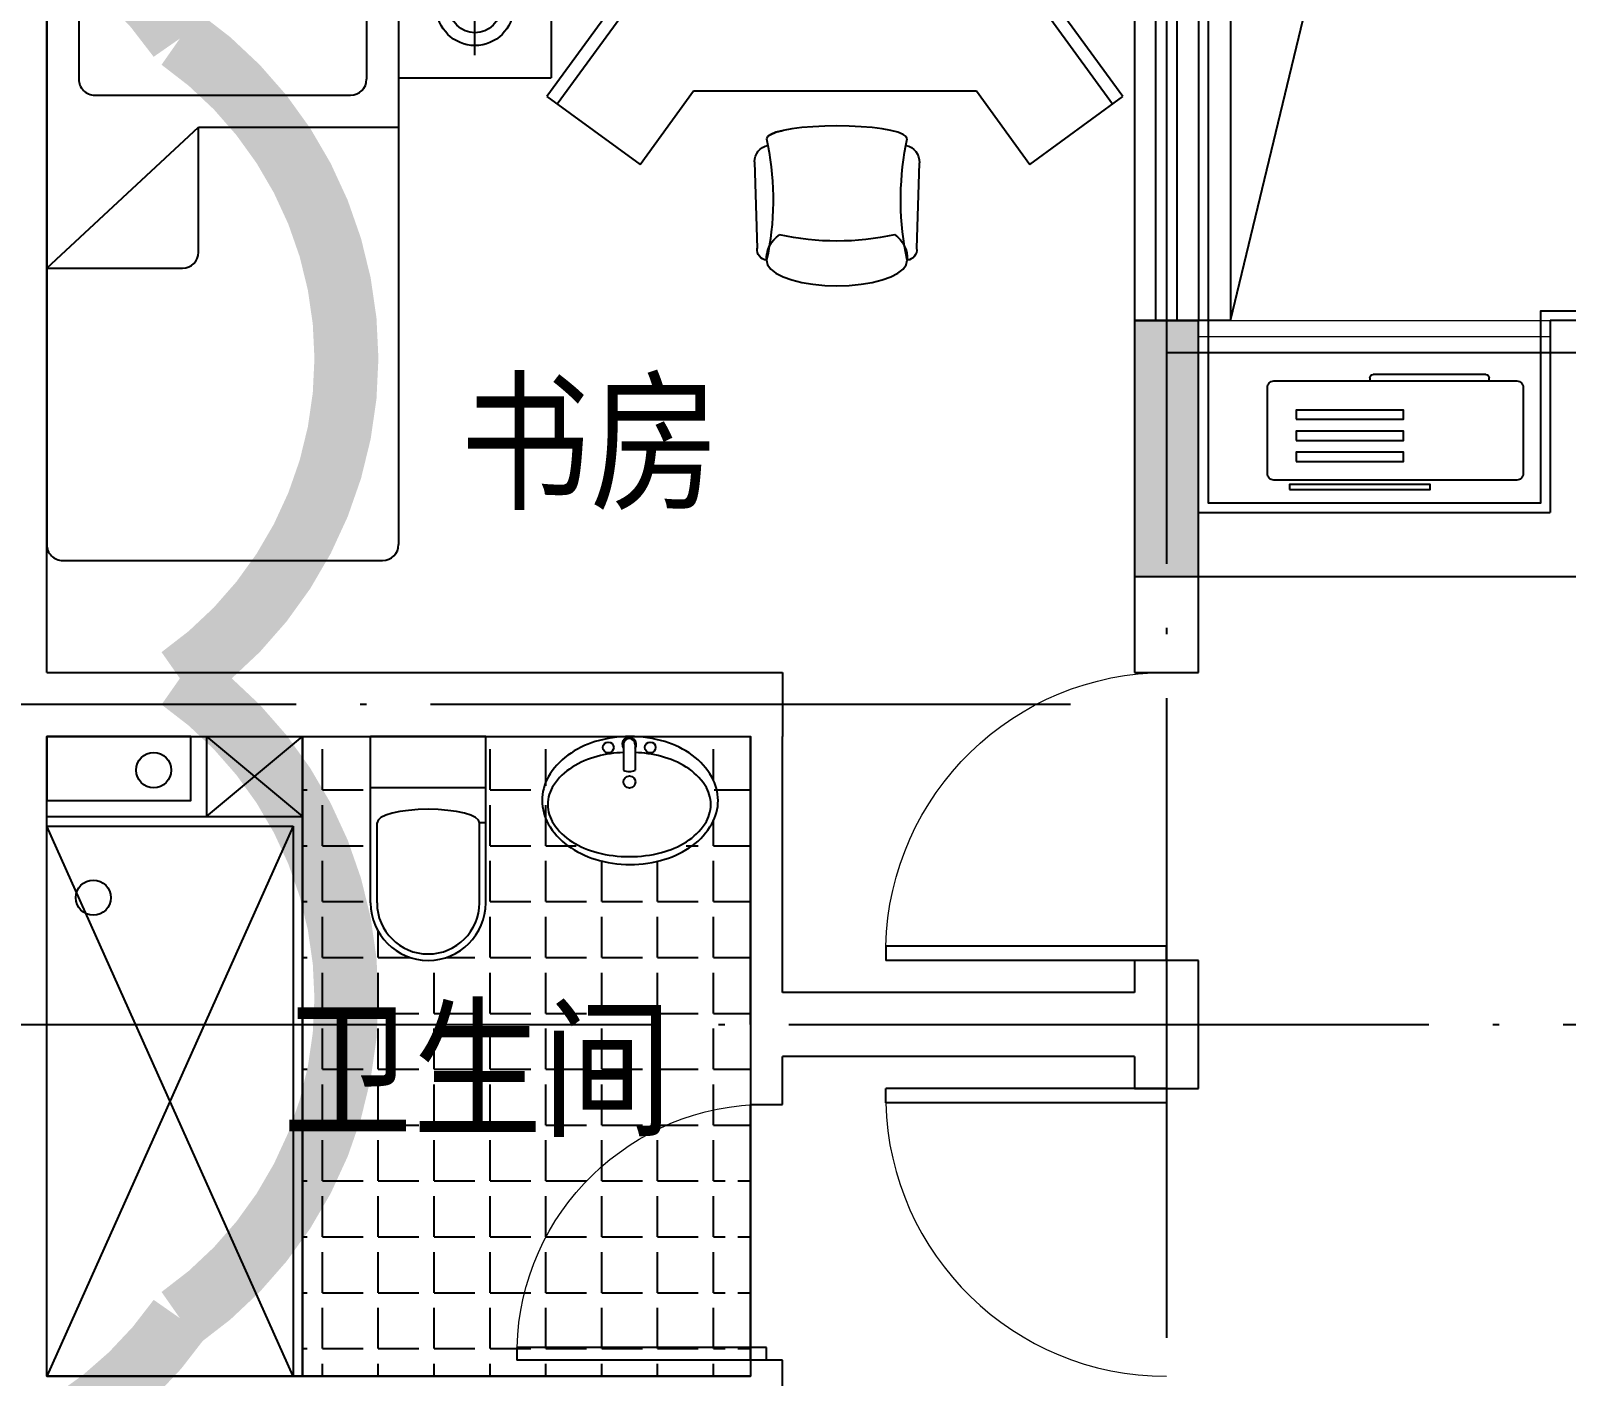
# Model space of a CAD drawing. Extents: x 802298 to 1915382, y -2285475 to -1340051.
# Drawn here: x 1359440 to 1364240, y -2236426 to -2232220 of the extents above; entities that cross this region are included whole.
import ezdxf
from ezdxf.enums import TextEntityAlignment as Align

# ---------------------------------------------------------------- set-up
doc = ezdxf.new("R2010")
doc.units = 0
doc.header["$LTSCALE"] = 1000
doc.header["$MEASUREMENT"] = 0
doc.linetypes.add('DOTE', pattern=[2.42, 2, -0.2, 0.02, -0.2])
doc.layers.get('0').update_dxf_attribs({"linetype": 'CONTINUOUS'})
for name, color, linetype in [('BALCONY', 6, 'CONTINUOUS'), ('DOTE', 1, 'CONTINUOUS'), ('PUB_TEXT', 7, 'CONTINUOUS'), ('WALL', 9, 'CONTINUOUS'), ('WINDOW', 4, 'CONTINUOUS'), ('修改', 6, 'CONTINUOUS'), ('厨卫', 154, 'CONTINUOUS'), ('家具', 33, 'CONTINUOUS'), ('平面填充', 252, 'CONTINUOUS'), ('窗檐', 6, 'CONTINUOUS'), ('结构', 7, 'CONTINUOUS'), ('绿化', 72, 'CONTINUOUS')]:
    doc.layers.add(name, color=color, linetype=linetype)
doc.layers.add('保温', color=150, linetype='CONTINUOUS', lineweight=9)
doc.layers.add('栏杆百叶', color=36, linetype='CONTINUOUS', lineweight=9)
doc.layers.add('面积－户', color=2, linetype='CONTINUOUS', plot=False)
doc.styles.add('黑体', font='SIMHEI.TTF', dxfattribs={"width": 0.8})

# ---------------------------------------------------------------- blocks, each defined once
blk = doc.blocks.new('A$C20CC1F58')
for p, q in [((0, 180), (0, 700)), ((360, 700), (0, 700)), ((360, 180), (360, 700)), ((360, 539.5), (0, 539.5)), ((20, 180), (20, 430)), ((360, 430), (340, 430)), ((340, 180), (340, 430))]:
    blk.add_line(p, q)
blk.add_lwpolyline([(340, 430), (336.9, 438.2), (327.8, 446.1), (313, 453.4), (293.1, 459.8), (268.9, 465.1), (241.2, 469), (211.2, 471.4), (180, 472.2), (148.8, 471.4), (118.8, 469), (91.1, 465.1), (66.9, 459.8), (47, 453.4), (32.2, 446.1), (23.1, 438.2), (20, 430)])
for radius in [180, 160]:
    blk.add_arc((180, 180), radius, 180, 0)
blk = doc.blocks.new('$0$C-D_B0A01EA002')
for p, q in [((-18.6, -23.2), (-18.6, -105)), ((17.4, -23.2), (17.4, -105))]:
    blk.add_line(p, q)
blk.add_lwpolyline([(-273, -200, 0.130159), (-253.7, -273, 0.106469), (-192.5, -341.4, 0.084248), (-106.7, -384, 0.073281), (2, -400, 0.073281), (110.7, -384, 0.084248), (196.4, -341.4, 0.106469), (257.6, -273, 0.130159), (277, -200, 0.130159), (257.6, -127, 0.106469), (196.4, -58.6, 0.084248), (110.7, -16, 0.073281), (2, 0, 0.073281), (-106.7, -16, 0.084248), (-192.5, -58.6, 0.106469), (-253.7, -127, 0.130159)], format="xyb", close=True)
for points in [[(-18.6, -50.1, 0.052133), (-100.9, -62.4, 0.076468), (-179, -96, 0.107136), (-237.3, -152.8, 0.147373), (-255.4, -212.7, 0.147373)], [(-255.4, -212.7, 0.147373), (-237.3, -272.5, 0.107136), (-179, -329.3, 0.076468), (-100.9, -362.9, 0.063415), (-0.6, -375.7, 0.063415), (99.8, -362.9, 0.076468), (177.8, -329.3, 0.107136), (236.2, -272.5, 0.147373), (254.2, -212.7, 0.147373), (236.2, -152.8, 0.107136), (177.8, -96, 0.076468), (99.8, -62.4, 0.052133), (17.4, -50.1, 0.063415)]]:
    blk.add_lwpolyline(points, format="xyb")
for centre, radius in [((-66.1, -34.3), 16.9), ((65, -34.3), 16.9), ((0, -142.3), 18.8)]:
    blk.add_circle(centre, radius)
for centre, radius, start, end in [((-0.6, -24.8), 22.2, 324.0956, 215.9044), ((-0.6, -24.8), 18.1, 354.9395, 185.0605), ((-0.6, -71.8), 37.8, 241.5808, 298.4192)]:
    blk.add_arc(centre, radius, start, end)
blk.add_point((0, 0))
blk = doc.blocks.new('asfafasfsafaffd')
at = {"color": 8, "ltscale": 0.5}
blk.add_lwpolyline([(1614996, -1343591.5), (1614796, -1343591.5), (1614796, -1344391.5), (1614996, -1344391.5), (1614996, -1343791.5), (1614996, -1343791.5)], close=True, dxfattribs=at)
blk.add_solid([(1614796, -1344391.5), (1614796, -1343591.5), (1614996, -1344391.5), (1614996, -1343591.5)], dxfattribs=at)
blk = doc.blocks.new('A$C4EB5717C')
at = {"layer": '家具', "color": 8}
for p, q in [((520.3, 110), (520.3, 120)), ((883.1, 100), (530.3, 100)), ((893.1, 120), (893.1, 110))]:
    blk.add_line(p, q, dxfattribs=at)
for points in [[(269.2, 459.1), (709, 459.1), (709, 444), (269.2, 444)], [(290.4, 371.5), (625.9, 371.5), (625.9, 342.6), (290.4, 342.6)], [(290.4, 305.7), (625.9, 305.7), (625.9, 276.8), (290.4, 276.8)], [(290.4, 239.9), (625.9, 239.9), (625.9, 211), (290.4, 211)]]:
    blk.add_lwpolyline(points, close=True, dxfattribs=at)
at = {"layer": '家具'}
blk.add_lwpolyline([(220, 120), (980, 120, 0.414214), (1000, 140), (1000, 410, 0.414214), (980, 430), (220, 430, 0.414214), (200, 410), (200, 140, 0.414214)], format="xyb", close=True, dxfattribs=at)
at = {"layer": '家具', "color": 8}
for centre, start, end in [((530.3, 110), 180, 270), ((883.1, 110), 270, 0)]:
    blk.add_arc(centre, 10, start, end, dxfattribs=at)
blk = doc.blocks.new('adadadsasadasd')
at = {"layer": '家具'}
for p, q in [((1600561.4, -1342365.1), (1600524.3, -1342368.7)), ((1600561.4, -1342365.1), (1600524.3, -1342368.7)), ((1600599.6, -1342363.9), (1600561.4, -1342365.1)), ((1600599.6, -1342363.9), (1600561.4, -1342365.1)), ((1600637.8, -1342365.1), (1600599.6, -1342363.9)), ((1600637.8, -1342365.1), (1600599.6, -1342363.9)), ((1600674.8, -1342368.7), (1600637.8, -1342365.1)), ((1600674.8, -1342368.7), (1600637.8, -1342365.1)), ((1600409.1, -1342403.9), (1600392.9, -1342416.5)), ((1600409.1, -1342403.9), (1600392.9, -1342416.5)), ((1600431.1, -1342392.4), (1600409.1, -1342403.9)), ((1600431.1, -1342392.4), (1600409.1, -1342403.9)), ((1600458.2, -1342382.6), (1600431.1, -1342392.4)), ((1600458.2, -1342382.6), (1600431.1, -1342392.4)), ((1600489.6, -1342374.6), (1600458.2, -1342382.6)), ((1600489.6, -1342374.6), (1600458.2, -1342382.6)), ((1600524.3, -1342368.7), (1600489.6, -1342374.6)), ((1600524.3, -1342368.7), (1600489.6, -1342374.6)), ((1600709.6, -1342374.6), (1600674.8, -1342368.7)), ((1600709.6, -1342374.6), (1600674.8, -1342368.7)), ((1600741, -1342382.6), (1600709.6, -1342374.6)), ((1600741, -1342382.6), (1600709.6, -1342374.6)), ((1600768.1, -1342392.4), (1600741, -1342382.6)), ((1600768.1, -1342392.4), (1600741, -1342382.6)), ((1600790.1, -1342403.9), (1600768.1, -1342392.4)), ((1600790.1, -1342403.9), (1600768.1, -1342392.4)), ((1600806.3, -1342416.5), (1600790.1, -1342403.9)), ((1600806.3, -1342416.5), (1600790.1, -1342403.9)), ((1600382.9, -1342430), (1600379.6, -1342443.9)), ((1600382.9, -1342430), (1600379.6, -1342443.9)), ((1600392.9, -1342416.5), (1600382.9, -1342430)), ((1600392.9, -1342416.5), (1600382.9, -1342430)), ((1600816.2, -1342430), (1600806.3, -1342416.5)), ((1600816.2, -1342430), (1600806.3, -1342416.5)), ((1600819.6, -1342443.9), (1600816.2, -1342430)), ((1600819.6, -1342443.9), (1600816.2, -1342430)), ((1600350.3, -1342481.2), (1600341.9, -1342748.5)), ((1600350.3, -1342481.2), (1600341.9, -1342748.5)), ((1600857.4, -1342751.9), (1600848.8, -1342481.2)), ((1600857.4, -1342751.9), (1600848.8, -1342481.2)), ((1599996.4, -1342743.6), (1599705.5, -1342955.7)), ((1599996.4, -1342743.6), (1599705.5, -1342955.7)), ((1600163.8, -1342973.1), (1599996.4, -1342743.6)), ((1600163.8, -1342973.1), (1599996.4, -1342743.6)), ((1601215.1, -1342743.6), (1601047.8, -1342973.1)), ((1601215.1, -1342743.6), (1601047.8, -1342973.1)), ((1601506, -1342955.7), (1601215.1, -1342743.6)), ((1601506, -1342955.7), (1601215.1, -1342743.6)), ((1600379.6, -1342823.9), (1600382.9, -1342830.8)), ((1600379.6, -1342823.9), (1600382.9, -1342830.8)), ((1600382.9, -1342830.8), (1600392.9, -1342837.5)), ((1600382.9, -1342830.8), (1600392.9, -1342837.5)), ((1600392.9, -1342837.5), (1600409.1, -1342843.9)), ((1600392.9, -1342837.5), (1600409.1, -1342843.9)), ((1600409.1, -1342843.9), (1600431.1, -1342849.6)), ((1600409.1, -1342843.9), (1600431.1, -1342849.6)), ((1600790.1, -1342843.9), (1600768.1, -1342849.6)), ((1600768.1, -1342849.6), (1600790.1, -1342843.9)), ((1600768.1, -1342849.6), (1600790.1, -1342843.9)), ((1600806.3, -1342837.5), (1600790.1, -1342843.9)), ((1600790.1, -1342843.9), (1600806.3, -1342837.5)), ((1600790.1, -1342843.9), (1600806.3, -1342837.5)), ((1600806.3, -1342837.5), (1600816.2, -1342830.8)), ((1600806.3, -1342837.5), (1600816.2, -1342830.8)), ((1600816.2, -1342830.8), (1600819.6, -1342823.9)), ((1600816.2, -1342830.8), (1600819.6, -1342823.9)), ((1600431.1, -1342849.6), (1600458.2, -1342854.5)), ((1600431.1, -1342849.6), (1600458.2, -1342854.5)), ((1600458.2, -1342854.5), (1600489.6, -1342858.5)), ((1600458.2, -1342854.5), (1600489.6, -1342858.5)), ((1600489.6, -1342858.5), (1600524.3, -1342861.5)), ((1600489.6, -1342858.5), (1600524.3, -1342861.5)), ((1600524.3, -1342861.5), (1600561.4, -1342863.3)), ((1600524.3, -1342861.5), (1600561.4, -1342863.3)), ((1600561.4, -1342863.3), (1600599.6, -1342863.9)), ((1600561.4, -1342863.3), (1600599.6, -1342863.9)), ((1600599.6, -1342863.9), (1600637.8, -1342863.3)), ((1600599.6, -1342863.9), (1600637.8, -1342863.3)), ((1600637.8, -1342863.3), (1600674.8, -1342861.5)), ((1600637.8, -1342863.3), (1600674.8, -1342861.5)), ((1600674.8, -1342861.5), (1600709.6, -1342858.5)), ((1600674.8, -1342861.5), (1600709.6, -1342858.5)), ((1600709.6, -1342858.5), (1600741, -1342854.5)), ((1600709.6, -1342858.5), (1600741, -1342854.5)), ((1600741, -1342854.5), (1600768.1, -1342849.6)), ((1600741, -1342854.5), (1600768.1, -1342849.6)), ((1599737.9, -1342932.1), (1600059.4, -1343373.1)), ((1601152.1, -1343373.1), (1601473.7, -1342932.1)), ((1599705.5, -1342955.7), (1600039.1, -1343413.1)), ((1599705.5, -1342955.7), (1600039.1, -1343413.1)), ((1601047.8, -1342973.1), (1600163.8, -1342973.1)), ((1601047.8, -1342973.1), (1600163.8, -1342973.1)), ((1601172.5, -1343413.1), (1601506, -1342955.7)), ((1601172.5, -1343413.1), (1601506, -1342955.7)), ((1600059.4, -1343373.1), (1601152.1, -1343373.1)), ((1600039.1, -1343413.1), (1601172.5, -1343413.1)), ((1600039.1, -1343413.1), (1601172.5, -1343413.1))]:
    blk.add_line(p, q, dxfattribs=at)
at = {"layer": '家具', "extrusion": (0, 0, -1)}
for centre, major_axis, start_param, end_param in [((1600383.5, -1342477), (-23.6, 23.6), 5.371485, 6.95246), ((1600383.5, -1342477), (-23.6, 23.6), 5.371485, 6.95246), ((1600471.8, -1342447.8), (-65.3, 65.3), 4.528152, 5.540103), ((1599510, -1342633.9), (629.4, 629.4), 0.570297, 0.976441), ((1600727.4, -1342447.8), (-65.2, 65.2), 2.313868, 3.325802), ((1601689.2, -1342633.9), (-629.4, 629.4), 5.306744, 5.712889), ((1600815.7, -1342477), (23.6, 23.6), -0.669275, 0.9117), ((1600815.7, -1342477), (23.6, 23.6), -0.669275, 0.9117), ((1600599.6, -1343323.8), (579.8, 579.8), -1.006746, -0.564071), ((1600393.7, -1342751.9), (36.7, 36.7), 2.546592, 3.991324), ((1600393.7, -1342751.9), (36.7, 36.7), 2.546592, 3.991324), ((1600805.4, -1342751.9), (36.7, 36.7), 0.786618, 2.165797), ((1600805.4, -1342751.9), (36.7, 36.7), 0.786618, 2.165797), ((1599509.6, -1342633.9), (-872.2, 179.7), 3.129397, 3.153448), ((1599509.6, -1342633.9), (-872.2, 179.7), 3.129397, 3.153448), ((1601689.6, -1342633.9), (872.2, 179.7), 3.129733, 3.153784), ((1601689.6, -1342633.9), (872.2, 179.7), 3.129733, 3.153784)]:
    blk.add_ellipse(centre, major_axis=major_axis, ratio=1, start_param=start_param, end_param=end_param, dxfattribs=at)
blk = doc.blocks.new('A$C1CD23D59')
at = {"layer": '家具'}
for p, q in [((0, 1100), (0, 1577.3)), ((0, 1577.3), (440.9, 1577.3)), ((440.9, 1100), (440.9, 1577.3)), ((220.5, 1188.7), (220.5, 1488.7)), ((440.9, 1338.7), (440.9, 1401)), ((370.5, 1338.7), (70.5, 1338.7)), ((0, 0), (0, 1100)), ((0, 1100), (1900, 1100)), ((50, 0), (50, 1100)), ((595.3, 474.4), (595.3, 1100)), ((1950, 50), (1950, 1050)), ((200, 1000), (445.3, 1000)), ((150, 150), (150, 950)), ((495.3, 150), (495.3, 950)), ((1036.1, 0), (595.3, 474.4)), ((986.1, 474.4), (595.3, 474.4)), ((1036.1, 0), (1036.1, 424.4)), ((200, 100), (445.3, 100)), ((0, 0), (1900, 0))]:
    blk.add_line(p, q, dxfattribs=at)
for radius in [120, 80]:
    blk.add_circle((220.5, 1338.7), radius, dxfattribs=at)
for centre, start, end in [((1900, 1050), 0, 90), ((200, 950), 90, 180), ((445.3, 950), 0, 90), ((986.1, 424.4), 0, 90), ((200, 150), 180, 270), ((445.3, 150), 270, 0), ((1900, 50), 270, 0)]:
    blk.add_arc(centre, 50, start, end, dxfattribs=at)
blk = doc.blocks.new('$DorLib2D$00000001')
for p, q in [((0.45, 0.975), (0.5, 0.975)), ((0.45, 0), (0.45, 0.975)), ((0.5, 0), (0.5, 0.975)), ((0.5, 0), (0.45, 0))]:
    blk.add_line(p, q)
at = {"lineweight": 13}
blk.add_arc((0.475, 0), 0.975, 91.4693, 180, dxfattribs=at)
blk = doc.blocks.new('$TCHSYS$WIN2D')
for p, q in [((-0.5, 0.5), (0.5, 0.5)), ((-0.5, 0.5), (-0.5, -0.5)), ((0.5, 0.5), (0.5, -0.5)), ((0.5, 0.1667), (-0.5, 0.1667)), ((0.5, -0.1667), (-0.5, -0.1667)), ((-0.5, -0.5), (0.5, -0.5))]:
    blk.add_line(p, q)

msp = doc.modelspace()

# ---------------------------------------------------------------- hatches: boundary and pattern name
at = {"layer": '平面填充'}
h = msp.add_hatch(dxfattribs=at)
h.set_pattern_fill('ANGLE', color=256, scale=50, style=0)
h.set_pattern_definition([(0, (-206383.2, -917222.46), (0, 174.625), [127, -47.625]), (90, (-206383.2, -917222.46), (-174.625, 1e-14), [127, -47.625])])
h.paths.add_polyline_path([(1360852.8, -2236426.3), (1361611.2, -2236426.3), (1361611.1, -2235696.5, 0.388142)], flags=17)
h.paths.add_polyline_path([(1361611.1, -2235696.5), (1361611.1, -2235696.3), (1361651.1, -2235696.3), (1361651.2, -2236426.3), (1361690.5, -2236426.3), (1361690.5, -2235326.4), (1360290.5, -2235326.4), (1360290.5, -2236426.3), (1360852.8, -2236426.3, -0.388142)])
h.paths.add_polyline_path([(1361058.3, -2234553.4), (1361058.3, -2234553.4, 0.000001)], flags=16)
h.paths.add_polyline_path([(1361329.4, -2234476.4), (1361329.4, -2234531.4, -0.253217), (1361293.4, -2234531.4), (1361293.4, -2234476.4, 0.052133), (1361211.1, -2234488.8), (1361211.1, -2234488.8), (1361211.1, -2234488.8, 0.000001), (1361211.1, -2234488.8), (1361211.1, -2234488.8), (1361211.1, -2234488.8, -0.052133), (1361293.4, -2234476.4), (1361293.4, -2234464.2, -1.958568), (1361329.4, -2234464.2), (1361329.4, -2234476.4, -0.052133), (1361411.7, -2234488.8), (1361411.7, -2234488.8, 0.052133)], flags=16)
h.paths.add_polyline_path([(1361293.1, -2234568.7, -1), (1361330.8, -2234568.7, -1)], flags=16)
h.paths.add_polyline_path([(1361228.9, -2234460.7, -1), (1361262.7, -2234460.7, -1)], flags=16)
h.paths.add_polyline_path([(1360217.4, -2235779.5), (1361456.2, -2235779.5), (1361456.2, -2235187.1), (1360217.4, -2235187.1)], flags=9)
edge = h.paths.add_edge_path()
edge.add_line((1361043.9, -2234588.7), (1361181.8, -2234426.4))
edge.add_line((1361181.8, -2234426.4), (1360863, -2234426.4))
edge.add_line((1360863, -2234426.4), (1360863, -2234946.3))
edge.add_arc((1360683, -2234946.3), 180, -180, 0, ccw=False)
edge.add_line((1360503, -2234946.3), (1360503, -2234426.4))
edge.add_line((1360503, -2234426.4), (1360290.5, -2234426.4))
edge.add_line((1360290.5, -2234426.4), (1360290.5, -2235326.4))
edge.add_line((1360290.5, -2235326.4), (1361690.5, -2235326.4))
edge.add_line((1361690.5, -2235326.4), (1361690.5, -2234426.4))
edge.add_line((1361690.5, -2234426.4), (1361406.1, -2234426.4))
edge.add_line((1361406.1, -2234426.4), (1361508.4, -2234484.9))
edge.add_line((1361508.4, -2234484.9), (1361577.1, -2234568.3))
edge.add_line((1361577.1, -2234568.3), (1361575.9, -2234687.1))
edge.add_line((1361575.9, -2234687.1), (1361458.4, -2234796.9))
edge.add_line((1361458.4, -2234796.9), (1361232.1, -2234817.4))
edge.add_line((1361232.1, -2234817.4), (1361079.6, -2234730.3))
edge.add_line((1361079.6, -2234730.3), (1361043.9, -2234588.7))

# ---------------------------------------------------------------- linework, layer by layer
at = {"layer": 'BALCONY', "color": 8}
msp.add_lwpolyline([(1363190.5, -2233126.4), (1363581.1, -2231505.4), (1366160.5, -2231126.4)], dxfattribs=at)
at = {"layer": 'DOTE', "linetype": 'DOTE'}
for p, q in [((1362990.5, -2224626.4), (1362990.5, -2242726.4)), ((1362990.5, -2233226.4), (1366290.5, -2233226.4)), ((1362690.5, -2234326.4), (1358390.5, -2234326.4)), ((1359390.5, -2235326.4), (1366290.5, -2235326.4))]:
    msp.add_line(p, q, dxfattribs=at)
at = {"layer": 'WALL'}
for p, q in [((1359490.5, -2233236), (1359490.5, -2231926.4)), ((1363090.5, -2233126.4), (1362890.5, -2233126.4)), ((1362890.5, -2233126.4), (1362890.5, -2233826.4)), ((1363090.5, -2233726.4), (1363090.5, -2233126.4)), ((1364190.5, -2233126.4), (1364190.5, -2233726.4)), ((1365190.5, -2233126.4), (1364190.5, -2233126.4)), ((1359490.5, -2234226.4), (1359490.5, -2233236)), ((1363090.5, -2233726.4), (1364190.5, -2233726.4)), ((1362890.5, -2233826.4), (1362890.5, -2234226.4)), ((1363090.5, -2234226.4), (1363090.5, -2233926.4)), ((1363090.5, -2233926.4), (1364290.5, -2233926.4)), ((1359490.5, -2234226.4), (1361690.5, -2234226.4)), ((1361690.5, -2234226.4), (1361790.5, -2234226.4)), ((1361790.5, -2234226.4), (1361790.5, -2234426.4)), ((1362890.5, -2234226.4), (1363090.5, -2234226.4)), ((1359490.5, -2235326.4), (1359490.5, -2234426.4)), ((1359490.5, -2234426.4), (1361690.5, -2234426.4)), ((1361690.5, -2235326.4), (1361690.5, -2234426.4)), ((1361790.5, -2235226.4), (1361790.5, -2234426.4)), ((1361790.5, -2234426.4), (1361790.5, -2234426.4)), ((1363090.5, -2235126.4), (1362890.5, -2235126.4)), ((1362890.5, -2235126.4), (1362890.5, -2235226.4)), ((1363090.5, -2235326.4), (1363090.5, -2235126.4)), ((1362890.5, -2235226.4), (1361790.5, -2235226.4)), ((1359490.5, -2236426.4), (1359490.5, -2235326.4)), ((1361690.5, -2235326.4), (1361690.5, -2235576.3)), ((1363090.5, -2235526.4), (1363090.5, -2235326.4)), ((1362890.5, -2235426.4), (1361790.5, -2235426.4)), ((1361790.5, -2235576.3), (1361790.5, -2235426.4)), ((1362890.5, -2235426.4), (1362890.5, -2235526.4)), ((1362890.5, -2235526.4), (1363090.5, -2235526.4)), ((1361690.5, -2235576.3), (1361790.5, -2235576.3)), ((1361790.5, -2236376.3), (1361690.5, -2236376.3)), ((1361690.5, -2236376.3), (1361690.5, -2236426.3)), ((1361790.5, -2236526.3), (1361790.5, -2236376.3)), ((1359490.5, -2236426.4), (1361690.5, -2236426.3))]:
    msp.add_line(p, q, dxfattribs=at)
at = {"layer": 'WINDOW', "color": 4}
msp.add_line((1361690.5, -2236376.3), (1361690.5, -2235576.3), dxfattribs=at)
at = {"layer": '保温', "ltscale": 0.5}
msp.add_lwpolyline([(1363090.5, -2233126.4), (1363120.5, -2233126.4), (1363120.5, -2233696.4), (1364160.5, -2233696.4), (1364160.5, -2233096.4), (1365190.5, -2233096.4), (1365190.5, -2233126.4)], dxfattribs=at)
at = {"layer": '修改', "const_width": 200}
msp.add_lwpolyline([(1359906.8, -2232244.8, -0.520567), (1359906.8, -2234244.8, -0.520567), (1359906.8, -2236244.8, -0.520567), (1357906.8, -2236244.8, -0.520567), (1357756.2, -2238239.1, -0.520567), (1355756.2, -2238239.1, -0.520567), (1355756.2, -2236239.1, -0.520567), (1353756.2, -2236239.1, -0.520567), (1353756.2, -2234239.1, -0.520567), (1353756.2, -2232239.1, -0.520567), (1355756.2, -2232239.1, -0.520567), (1357756.2, -2232239.1, -0.520567)], format="xyb", close=True, dxfattribs=at)
at = {"layer": '厨卫'}
for p, q in [((1359990.3, -2234426.2, 0), (1360290.5, -2234676.5, 0)), ((1359990.3, -2234676.6, 0), (1360290.5, -2234426.4, 0)), ((1360290.5, -2234426.4, 0), (1360290.5, -2236426.3, 0)), ((1359990.5, -2234676.5, 0), (1360290.5, -2234676.5, 0)), ((1359490.5, -2234706.5, 0), (1360260.5, -2234706.5, 0)), ((1360260.5, -2234706.5, 0), (1359490.5, -2236426.3, 0)), ((1360260.5, -2236426.3, 0), (1359490.5, -2234706.5, 0)), ((1360260.5, -2234706.5, 0), (1360260.5, -2236426.3, 0))]:
    msp.add_line(p, q, dxfattribs=at)
at = {"layer": '厨卫', "elevation": 0}
msp.add_lwpolyline([(1359940.5, -2234426.4), (1359490.5, -2234426.4), (1359490.5, -2234626.5), (1359940.5, -2234626.5)], close=True, dxfattribs=at)
msp.add_lwpolyline([(1359490.5, -2234676.5), (1359990.5, -2234676.5), (1359990.5, -2234426.4)], dxfattribs=at)
at = {"layer": '厨卫', "ltscale": 0.5, "elevation": 0}
msp.add_lwpolyline([(1360290.5, -2236426.3), (1359490.5, -2236426.3), (1359490.5, -2234426.4), (1360290.5, -2234426.4)], close=True, dxfattribs=at)
at = {"layer": '厨卫'}
for centre in [(1359824.7, -2234531.6, 0), (1359636.1, -2234930.5, 0)]:
    msp.add_circle(centre, 55, dxfattribs=at)
at = {"layer": '平面填充', "ltscale": 0.5, "elevation": 0}
msp.add_lwpolyline([(1360290.5, -2234426.4), (1361690.5, -2234426.4), (1361690.5, -2236426.3), (1360290.5, -2236426.3)], close=True, dxfattribs=at)
at = {"layer": '栏杆百叶'}
for p, q in [((1363090.5, -2233126.4), (1364190.5, -2233126.4)), ((1363090.5, -2233176.4), (1364190.5, -2233176.4))]:
    msp.add_line(p, q, dxfattribs=at)
at = {"layer": '窗檐', "ltscale": 0.5}
msp.add_lwpolyline([(1363090.5, -2231926.4), (1363190.5, -2231926.4), (1363190.5, -2233126.4), (1363090.5, -2233126.4)], dxfattribs=at)
at = {"layer": '面积－户'}
msp.add_lwpolyline([(1355960.5, -2226496.4), (1357860.5, -2226496.4), (1357860.5, -2224596.4), (1363120.5, -2224596.4), (1363120.5, -2229526.4), (1366160.5, -2231126.4), (1363120.5, -2231126.4), (1363120.5, -2233126.4), (1363120.5, -2233696.4), (1364160.5, -2233696.4), (1364160.5, -2233096.4), (1366190.5, -2233096.4), (1366160.5, -2233096.4), (1366160.5, -2224596.4), (1371420.5, -2224596.4), (1371420.5, -2226496.4), (1374390.5, -2226496.4)], dxfattribs=at)
msp.add_lwpolyline([(1355960.5, -2226496.4), (1357860.5, -2226496.4), (1357860.5, -2224596.4), (1363120.5, -2224596.4), (1363120.5, -2229526.4), (1366160.5, -2231126.4), (1363120.5, -2231126.4), (1363120.5, -2233126.4), (1363120.5, -2233696.4), (1364160.5, -2233696.4), (1364160.5, -2233096.4), (1366190.5, -2233096.4), (1366160.5, -2233096.4), (1366160.5, -2224596.4), (1371420.5, -2224596.4), (1371420.5, -2226496.4), (1374390.5, -2226496.4)], dxfattribs=at)
msp.add_lwpolyline([(1359260.5, -2240256.4), (1359260.5, -2239356.4), (1359390.5, -2239356.4), (1359390.5, -2231826.4), (1362990.5, -2231826.4), (1363120.5, -2231826.4), (1363120.5, -2233696.4), (1364160.5, -2233696.4), (1364160.5, -2233096.4), (1366160.5, -2233096.4), (1366160.5, -2231126.4), (1368690.5, -2231126.4), (1368690.5, -2232426.4), (1370090.5, -2232426.4), (1370090.5, -2238326.4), (1370090.5, -2238456.4), (1370220.5, -2238456.4), (1370220.5, -2240256.4), (1369620.5, -2240256.4), (1359260.5, -2240256.4), (1359260.5, -2239356.4)], close=True, dxfattribs=at)
msp.add_lwpolyline([(1359260.5, -2240256.4), (1359260.5, -2239356.4), (1359390.5, -2239356.4), (1359390.5, -2231826.4), (1362990.5, -2231826.4), (1363120.5, -2231826.4), (1363120.5, -2233696.4), (1364160.5, -2233696.4), (1364160.5, -2233096.4), (1366160.5, -2233096.4), (1366160.5, -2231126.4), (1368690.5, -2231126.4), (1368690.5, -2232426.4), (1370090.5, -2232426.4), (1370090.5, -2238326.4), (1370090.5, -2238456.4), (1370220.5, -2238456.4), (1370220.5, -2240256.4), (1369620.5, -2240256.4), (1359260.5, -2240256.4), (1359260.5, -2239356.4)], close=True, dxfattribs=at)

# ---------------------------------------------------------------- block references
at = {"layer": 'WINDOW', "color": 4}
for name, p, xscale, yscale, zscale, rotation in [('$TCHSYS$WIN2D', (1362990.5, -2232526.4), 1200, -200, 1200, 269.9999999996265), ('$DorLib2D$00000001', (1362990.5, -2234676.4), 900, -900, 900, 269.9999999993775), ('$DorLib2D$00000001', (1362990.5, -2235976.4), -900, -900, -900, 269.9999999994664), ('$DorLib2D$00000001', (1361740.5, -2235976.3), -800, 800, -800, 89.9999999981565)]:
    msp.add_blockref(name, p, dxfattribs=dict(at, xscale=xscale, yscale=yscale, zscale=zscale, rotation=rotation))
at = {"layer": '厨卫', "extrusion": (0, 0, -1), "xscale": -1, "zscale": -1}
msp.add_blockref('A$C20CC1F58', (-1360503, -2235126.3, 0), dxfattribs=at)
at = {"layer": '厨卫', "rotation": 0.01176870950737706}
msp.add_blockref('$0$C-D_B0A01EA002', (1361312, -2234426.4), dxfattribs=at)
at = {"layer": '家具', "rotation": 180}
msp.add_blockref('adadadsasadasd', (2962560.2, -3575381.8), dxfattribs=at)
at = {"layer": '家具', "xscale": -1, "rotation": 180}
msp.add_blockref('A$C4EB5717C', (1363106.1, -2233195.1), dxfattribs=at)
at = {"layer": '结构'}
msp.add_blockref('asfafasfsafaffd', (-251905.6, -889534.8), dxfattribs=at)
at = {"layer": '绿化', "rotation": 270}
msp.add_blockref('A$C1CD23D59', (1359490.5, -2231926.4), dxfattribs=at)

# ---------------------------------------------------------------- texts
at = {"layer": 'PUB_TEXT', "style": '黑体', "width": 0.85}
for s, p in [('书房', (1361189.1, -2233680.9)), ('卫生间', (1360836.8, -2235640, 0))]:
    msp.add_text(s, height=350, dxfattribs=at).set_placement(p, align=Align.CENTER)

doc.saveas('drawing.dxf')
